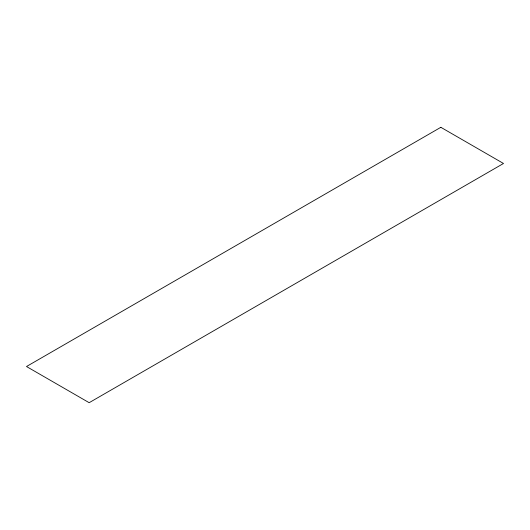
<?xml version="1.0" encoding="UTF-8"?>
<svg xmlns="http://www.w3.org/2000/svg" width="530" height="530" viewBox="0 0 530 530"><rect width="100%" height="100%" fill="white"/><g stroke="black" fill="none" stroke-linecap="round" stroke-linejoin="round"><path stroke-width="0.79" d="M440.841 127.306L26.5 366.522L89.159 402.694L503.5 163.478L440.841 127.306"/></g></svg>
